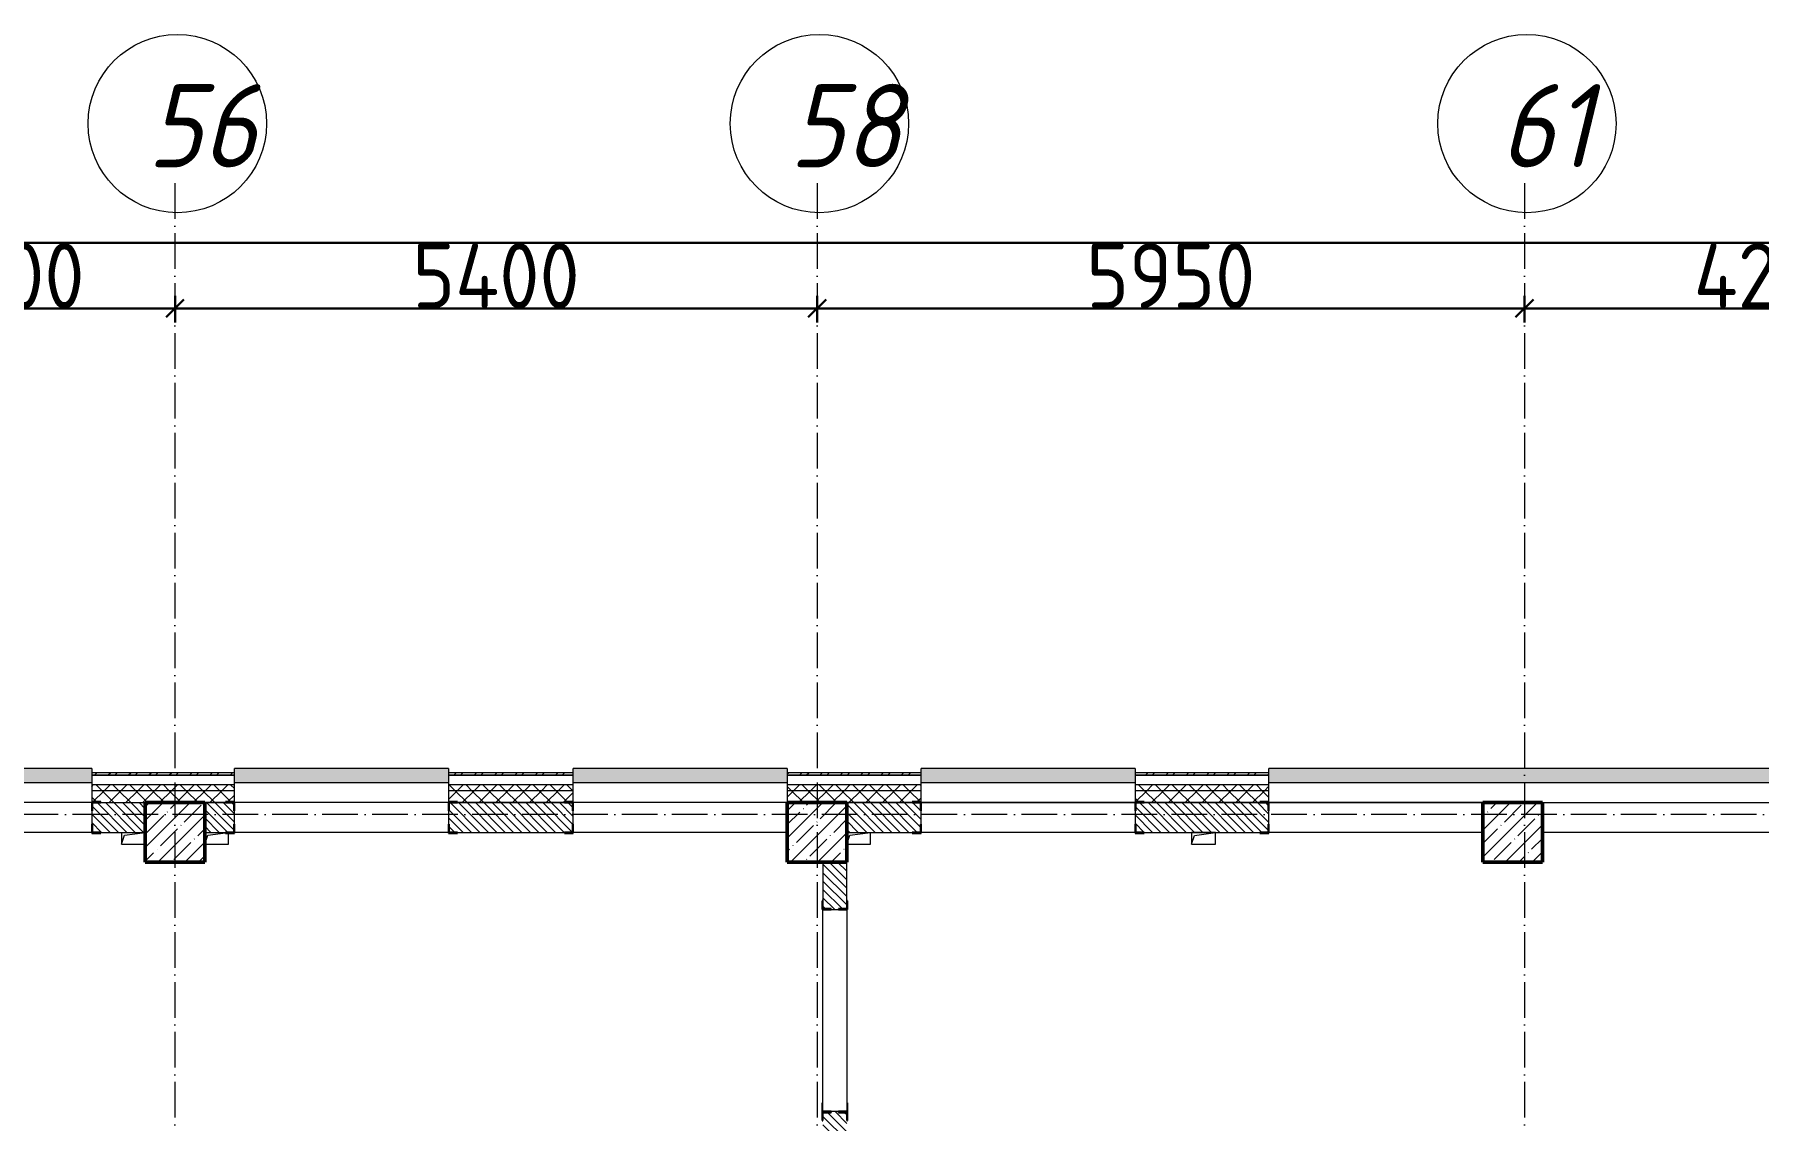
# Model space of a CAD drawing. Header units: millimetres. Extents: x -12989 to 629078, y -109036 to 555275.
# Drawn here: x 360339 to 374839, y -3857 to 5282 of the extents above; entities that cross this region are included whole.
import ezdxf

# ---------------------------------------------------------------- set-up
doc = ezdxf.new("R2010")
doc.units = ezdxf.units.MM
doc.linetypes.add('50_200_ШТРИХ_1Т_ш5_п1_п1_', pattern=[700, 500, -100, 0, -100])
for name, color, linetype, lineweight in [('4 -стяжа', 7, 'Continuous', 30), ('A-____-____-DIMS', 7, 'Continuous', 9), ('A-GENM-____-MCUT', 7, 'Continuous', 25), ('A-GENM-____-OTLN', 7, 'Continuous', 9), ('A-GENM-____-OTLN-1', 7, 'Continuous', 25), ('A-GLAZ-____-OTLN', 7, 'Continuous', 9), ('A-WALL-____-MCUT', 7, 'Continuous', 13), ('A-WALL-____-MCUT-1', 7, 'Continuous', 9), ('A-WALL-____-OTLN', 7, 'Continuous', 9), ('A-WALL-____-PATT-1', 7, 'Continuous', 9), ('A-WALL-FNSH-MCUT-1', 7, 'Continuous', 9), ('I-WALL-____-OTLN', 7, 'Continuous', 9), ('S-COLS-____-MCUT', 7, 'Continuous', 50), ('S-COLS-____-OTLN', 7, 'Continuous', 9), ('S-GRID-____-IDEN', 7, 'Continuous', 9), ('S-GRID-____-OTLN-1', 7, '50_200_ШТРИХ_1Т_ш5_п1_п1_', 9)]:
    doc.layers.add(name, color=color, linetype=linetype, lineweight=lineweight)
doc.layers.add('A-GLAZ-____-OTLN-1', color=7, linetype='Continuous', lineweight=9, true_color=0xc0c0c0)
doc.layers.get('4 -стяжа').off()
doc.styles.add('ISOCPEUR_I_9', font='isocpeui.ttf', dxfattribs={"width": 0.9, "height": 250})
doc.styles.add('СПДС', font='isocpeur.ttf', dxfattribs={"width": 0.9})
doc.dimstyles.new('ISO-2_5_0_9К_БОЛЬШОЙ_ОСИ', dxfattribs={"dimscale": 304.8, "dimtxt": 248.995294, "dimasz": 0.492126, "dimexe": 0.393701, "dimexo": 0, "dimgap": 0, "dimtad": 1, "dimdec": 0, "dimzin": 0, "dimdsep": 46, "dimtxsty": 'ISOCPEUR_I_9', "dimblk1": 'OBLIQUE', "dimblk2": 'OBLIQUE', "dimsah": 1, "dimcen": 0.09, "dimdle": 0.393701, "dimazin": 0, "dimtfac": 1, "dimtdec": 4, "dimtix": 1, "dimtmove": 0, "dimatfit": 3, "dimfxl": 1, "dimtvp": 1, "dimtolj": 1, "dimtzin": 0, "dimarcsym": 2})
doc.dimstyles.new('ISO-2_5_0_9К_БОЛЬШОЙ_ОСИ_2', dxfattribs={"dimscale": 304.8, "dimtxt": 248.995294, "dimasz": 0.492126, "dimexe": 0.393701, "dimexo": 0, "dimgap": 0, "dimtad": 1, "dimdec": 0, "dimzin": 0, "dimdsep": 46, "dimtxsty": 'ISOCPEUR_I_9', "dimblk1": 'OBLIQUE', "dimblk2": 'OBLIQUE', "dimsah": 1, "dimcen": 0.09, "dimdle": 0.393701, "dimazin": 0, "dimtfac": 1, "dimtdec": 4, "dimtix": 1, "dimtmove": 2, "dimatfit": 3, "dimfxl": 1, "dimtvp": 1, "dimtolj": 1, "dimtzin": 0, "dimarcsym": 2})
pattern_1 = [(45, (283770.71, -86863.46), (-70.71068, 70.71068), []), (135, (283770.71, -86863.46), (-70.71068, -70.71068), [])]
pattern_2 = [(135, (283770.707, -86863.456), (-35.35534, -35.35534), [])]

# ---------------------------------------------------------------- blocks, each defined once
blk = doc.blocks.new('BSC_Колонна _Прямоугольная - 500х500-V40-АР1_План отверстий 3 этажа в осях 1-64_Ю-ЯЯ')
at = {"layer": 'S-COLS-____-OTLN'}
h = blk.add_hatch(dxfattribs=at)
h.set_pattern_fill('FP_48', color=256, style=0, pattern_type=2)
h.set_pattern_definition([(45, (-89000, -85431.04), (-114.04925, 114.04925), []), (45, (-88885.95, -85431.04), (-114.04925, 114.04925), [201.613, -40.323, 3.353, -36.97])])
h.paths.add_polyline_path([(-250, -250), (250, -250), (250, 250), (-250, 250)], flags=0)
at = {"layer": 'S-COLS-____-MCUT'}
for p, q in [((250, 250), (-250, 250)), ((-250, 250), (-250, -250)), ((250, -250), (250, 250)), ((-250, -250), (250, -250))]:
    blk.add_line(p, q, dxfattribs=at)
blk = doc.blocks.new('BSC_Колонна _Прямоугольная - 500х500-V41-АР1_План отверстий 3 этажа в осях 1-64_Ю-ЯЯ')
at = {"layer": 'S-COLS-____-OTLN'}
h = blk.add_hatch(dxfattribs=at)
h.set_pattern_fill('FP_49', color=256, style=0, pattern_type=2)
h.set_pattern_definition([(45, (-83150, -85431.04), (-114.04925, 114.04925), []), (45, (-83035.95, -85431.04), (-114.04925, 114.04925), [201.613, -40.323, 3.353, -36.97])])
h.paths.add_polyline_path([(-250, -250), (250, -250), (250, 250), (-250, 250)], flags=0)
at = {"layer": 'S-COLS-____-MCUT'}
for p, q in [((250, 250), (-250, 250)), ((-250, 250), (-250, -250)), ((250, -250), (250, 250)), ((-250, -250), (250, -250))]:
    blk.add_line(p, q, dxfattribs=at)
blk = doc.blocks.new('BSC_Колонна _Прямоугольная - 500х500-V43-АР1_План отверстий 3 этажа в осях 1-64_Ю-ЯЯ')
at = {"layer": 'S-COLS-____-OTLN'}
h = blk.add_hatch(dxfattribs=at)
h.set_pattern_fill('FP_51', color=256, style=0, pattern_type=2)
h.set_pattern_definition([(45, (-77750, -85431.04), (-114.04925, 114.04925), []), (45, (-77635.95, -85431.04), (-114.04925, 114.04925), [201.613, -40.323, 3.353, -36.97])])
h.paths.add_polyline_path([(-250, -250), (250, -250), (250, 250), (-250, 250)], flags=0)
at = {"layer": 'S-COLS-____-MCUT'}
for p, q in [((250, 250), (-250, 250)), ((-250, 250), (-250, -250)), ((250, -250), (250, 250)), ((-250, -250), (250, -250))]:
    blk.add_line(p, q, dxfattribs=at)
blk = doc.blocks.new('Фахверк_СКБ_Уголок - 250_2700-27497298-АР1_План отверстий 3 этажа в осях 1-64_Ю-ЯЯ')
at = {"layer": 'A-GENM-____-MCUT'}
for p, q in [((200, 181), (125, 181)), ((125, 181), (125, 106)), ((131, 106), (131, 175)), ((131, 175), (200, 175)), ((200, 175), (200, 181)), ((125, 106), (131, 106)), ((131, -6), (125, -6)), ((125, -6), (125, -81)), ((125, -81), (200, -81)), ((131, -75), (131, -6)), ((200, -75), (131, -75)), ((200, -81), (200, -75))]:
    blk.add_line(p, q, dxfattribs=at)
blk = doc.blocks.new('154_Стойка_СКБ_Уголок - СМ-2480_200-28346303-АР1_План отверстий 3 этажа в осях 1-64_Ю-ЯЯ')
at = {"layer": 'A-GENM-____-MCUT'}
for p, q in [((125, 156), (125, 81)), ((200, 156), (125, 156)), ((131, 81), (131, 150)), ((131, 150), (200, 150)), ((200, 150), (200, 156)), ((125, 81), (131, 81)), ((131, 19), (125, 19)), ((125, 19), (125, -56)), ((131, -50), (131, 19)), ((125, -56), (200, -56)), ((200, -50), (131, -50)), ((200, -56), (200, -50))]:
    blk.add_line(p, q, dxfattribs=at)
blk = doc.blocks.new('Стойка_Влож_Полоса боковая - Полоса-V164-АР1_План отверстий 3 этажа в осях 1-64_Ю-ЯЯ')
at = {"layer": 'A-GENM-____-OTLN'}
for p, q in [((-5, 60), (0, 60)), ((-5, -60), (-5, 60)), ((0, 31), (0, -31)), ((0, -60), (-5, -60))]:
    blk.add_line(p, q, dxfattribs=at)
blk = doc.blocks.new('Стойка_Влож_Уголок_Опорный - Уголок-28213941-АР1_План отверстий 3 этажа в осях 1-64_Ю-ЯЯ')
at = {"layer": 'A-GENM-____-OTLN'}
for p, q in [((-212, -6), (-212, 0)), ((0, 0), (0, -6)), ((-212, -75), (-212, -6)), ((-212, -6), (-206, -6)), ((-212, -75), (-206, -75)), ((-6, -6), (0, -6)), ((-6, -75), (0, -75)), ((0, -6), (0, -75))]:
    blk.add_line(p, q, dxfattribs=at)
blk = doc.blocks.new('Фахверк_СКБ_Уголок - 200_3960-28268576-АР1_План отверстий 3 этажа в осях 1-64_Ю-ЯЯ')
at = {"layer": 'A-GENM-____-MCUT'}
for p, q in [((200, 156), (125, 156)), ((125, 156), (125, 81)), ((131, 81), (131, 150)), ((131, 150), (200, 150)), ((200, 150), (200, 156)), ((125, 81), (131, 81)), ((131, 19), (125, 19)), ((125, 19), (125, -56)), ((131, -50), (131, 19)), ((125, -56), (200, -56)), ((200, -50), (131, -50)), ((200, -56), (200, -50))]:
    blk.add_line(p, q, dxfattribs=at)
blk = doc.blocks.new('AR_Отверстие прямоугольное _в плите_ - AR_Отверстие прямоугольное _в плите_-30510712-АР1_План отверстий 3 этажа в осях 1-64_Ю-ЯЯ')
at = {"layer": 'A-GENM-____-OTLN'}
for p, q in [((-100, 50), (-100, -50)), ((-100, -50), (-75, 25)), ((-75, 25), (100, 50)), ((-100, -50), (100, -50))]:
    blk.add_line(p, q, dxfattribs=at)
blk = doc.blocks.new('AR_Отверстие прямоугольное _в плите_ - AR_Отверстие прямоугольное _в плите_-V175-АР1_План отверстий 3 этажа в осях 1-64_Ю-ЯЯ')
at = {"layer": 'A-GENM-____-OTLN'}
for p, q in [((-100, -50), (-75, 25)), ((-75, 25), (100, 50)), ((100, -50), (100, 50)), ((-100, -50), (100, -50))]:
    blk.add_line(p, q, dxfattribs=at)
blk = doc.blocks.new('AR_Отверстие прямоугольное _в плите_ - AR_Отверстие прямоугольное _в плите_-V181-АР1_План отверстий 3 этажа в осях 1-64_Ю-ЯЯ')
at = {"layer": 'A-GENM-____-OTLN'}
for p, q in [((-100, -50), (-75, 25)), ((-75, 25), (75, 46)), ((100, -50), (100, 44)), ((-100, -50), (100, -50))]:
    blk.add_line(p, q, dxfattribs=at)
blk = doc.blocks.new('AR_Отверстие прямоугольное _в плите_ - AR_Отверстие прямоугольное _в плите_-V182-АР1_План отверстий 3 этажа в осях 1-64_Ю-ЯЯ')
at = {"layer": 'A-GENM-____-OTLN'}
for p, q in [((100, 50), (-100, 50)), ((-100, 50), (-100, -50)), ((-100, -50), (-75, 25)), ((-75, 25), (100, 50)), ((100, -50), (100, 50)), ((-100, -50), (100, -50))]:
    blk.add_line(p, q, dxfattribs=at)
blk = doc.blocks.new('Отлив_СКБ - Отлив витража_120_НВФ-31885689-АР1_План отверстий 3 этажа в осях 1-64_Ю-ЯЯ')
at = {"layer": 'A-GLAZ-____-OTLN-1'}
for points in [[(1800, 2), (1800, 120), (0, 120), (0, 2), (737, 2)], [(1800, 0), (1800, 2), (0, 2), (0, 0), (737, 0)]]:
    blk.add_hatch(color=256, dxfattribs=at).paths.add_polyline_path(points, flags=0)
at = {"layer": 'A-GLAZ-____-OTLN'}
for p, q in [((0, 83), (0, 120)), ((1800, 120), (0, 120)), ((0, 2), (1800, 2)), ((1800, 120), (1800, 83)), ((1800, 0), (0, 0))]:
    blk.add_line(p, q, dxfattribs=at)
blk = doc.blocks.new('Отлив_СКБ - Отлив витража_120_НВФ-31886035-АР1_План отверстий 3 этажа в осях 1-64_Ю-ЯЯ')
at = {"layer": 'A-GLAZ-____-OTLN-1'}
for points in [[(4800, 2), (4800, 120), (0, 120), (0, 2), (1409, 2)], [(4800, 0), (4800, 2), (0, 2), (0, 0), (1409, 0)]]:
    blk.add_hatch(color=256, dxfattribs=at).paths.add_polyline_path(points, flags=0)
at = {"layer": 'A-GLAZ-____-OTLN'}
for p, q in [((0, 83), (0, 120)), ((4800, 120), (0, 120)), ((0, 2), (4800, 2)), ((4800, 120), (4800, 83)), ((4800, 0), (0, 0))]:
    blk.add_line(p, q, dxfattribs=at)
blk = doc.blocks.new('Ось сетки - Круг_Ø6_00__ISO-2_5_0_9K_-25732049-АР1_План отверстий 3 этажа в осях 1-64_Ю-ЯЯ')
at = {"layer": 'S-GRID-____-IDEN'}
blk.add_circle((0, 0), 3, dxfattribs=at)
blk = doc.blocks.new('_Oblique')
at = {"color": 0, "linetype": 'ByBlock', "lineweight": -2}
blk.add_line((-0.5, -0.5), (0.5, 0.5), dxfattribs=at)
blk = doc.blocks.new('*D2867')
at = {"layer": 'A-____-____-DIMS', "color": 0, "lineweight": -2, "transparency": 16777216}
for p, q in [((358621, 3083), (358621, 2857)), ((361521, 3083), (361521, 2857)), ((358501, 2977), (361641, 2977))]:
    blk.add_line(p, q, dxfattribs=at)
at = {"layer": 'Defpoints', "color": 0, "transparency": 16777216}
for p in [(358621, 3083), (361521, 3083), (361521, 2977)]:
    blk.add_point(p, dxfattribs=at)
at = {"layer": 'A-____-____-DIMS', "color": 0, "lineweight": -2, "transparency": 16777216, "xscale": 150, "yscale": 150, "zscale": 150, "rotation": 180}
blk.add_blockref('_Oblique', (358621, 2977), dxfattribs=at)
at = {"layer": 'A-____-____-DIMS', "color": 0, "lineweight": -2, "transparency": 16777216, "xscale": 150, "yscale": 150, "zscale": 150}
blk.add_blockref('_Oblique', (361521, 2977), dxfattribs=at)
at = {"layer": 'A-____-____-DIMS', "color": 0, "transparency": 16777216, "insert": (360071, 3251), "char_height": 548.6, "attachment_point": 5, "style": 'СПДС'}
blk.add_mtext('\\A1;2900', dxfattribs=at)
blk = doc.blocks.new('*D2868')
at = {"layer": 'A-____-____-DIMS', "color": 0, "lineweight": -2, "transparency": 16777216}
for p, q in [((361521, 3083), (361521, 2857)), ((366921, 3083), (366921, 2857)), ((361401, 2977), (367041, 2977))]:
    blk.add_line(p, q, dxfattribs=at)
at = {"layer": 'Defpoints', "color": 0, "transparency": 16777216}
for p in [(361521, 3083), (366921, 3083), (366921, 2977)]:
    blk.add_point(p, dxfattribs=at)
at = {"layer": 'A-____-____-DIMS', "color": 0, "lineweight": -2, "transparency": 16777216, "xscale": 150, "yscale": 150, "zscale": 150, "rotation": 180}
blk.add_blockref('_Oblique', (361521, 2977), dxfattribs=at)
at = {"layer": 'A-____-____-DIMS', "color": 0, "lineweight": -2, "transparency": 16777216, "xscale": 150, "yscale": 150, "zscale": 150}
blk.add_blockref('_Oblique', (366921, 2977), dxfattribs=at)
at = {"layer": 'A-____-____-DIMS', "color": 0, "transparency": 16777216, "insert": (364221, 3251), "char_height": 548.6, "attachment_point": 5, "style": 'СПДС'}
blk.add_mtext('\\A1;5400', dxfattribs=at)
blk = doc.blocks.new('*D2869')
at = {"layer": 'A-____-____-DIMS', "color": 0, "lineweight": -2, "transparency": 16777216}
for p, q in [((366921, 3083), (366921, 2857)), ((372871, 3083), (372871, 2857)), ((366801, 2977), (372991, 2977))]:
    blk.add_line(p, q, dxfattribs=at)
at = {"layer": 'Defpoints', "color": 0, "transparency": 16777216}
for p in [(366921, 3083), (372871, 3083), (372871, 2977)]:
    blk.add_point(p, dxfattribs=at)
at = {"layer": 'A-____-____-DIMS', "color": 0, "lineweight": -2, "transparency": 16777216, "xscale": 150, "yscale": 150, "zscale": 150, "rotation": 180}
blk.add_blockref('_Oblique', (366921, 2977), dxfattribs=at)
at = {"layer": 'A-____-____-DIMS', "color": 0, "lineweight": -2, "transparency": 16777216, "xscale": 150, "yscale": 150, "zscale": 150}
blk.add_blockref('_Oblique', (372871, 2977), dxfattribs=at)
at = {"layer": 'A-____-____-DIMS', "color": 0, "transparency": 16777216, "insert": (369896, 3251), "char_height": 548.6, "attachment_point": 5, "style": 'СПДС'}
blk.add_mtext('\\A1;5950', dxfattribs=at)
blk = doc.blocks.new('*D2870')
at = {"layer": 'A-____-____-DIMS', "color": 0, "lineweight": -2, "transparency": 16777216}
for p, q in [((372871, 3083), (372871, 2857)), ((377121, 3083), (377121, 2857)), ((372751, 2977), (377241, 2977))]:
    blk.add_line(p, q, dxfattribs=at)
at = {"layer": 'Defpoints', "color": 0, "transparency": 16777216}
for p in [(372871, 3083), (377121, 3083), (377121, 2977)]:
    blk.add_point(p, dxfattribs=at)
at = {"layer": 'A-____-____-DIMS', "color": 0, "lineweight": -2, "transparency": 16777216, "xscale": 150, "yscale": 150, "zscale": 150, "rotation": 180}
blk.add_blockref('_Oblique', (372871, 2977), dxfattribs=at)
at = {"layer": 'A-____-____-DIMS', "color": 0, "lineweight": -2, "transparency": 16777216, "xscale": 150, "yscale": 150, "zscale": 150}
blk.add_blockref('_Oblique', (377121, 2977), dxfattribs=at)
at = {"layer": 'A-____-____-DIMS', "color": 0, "transparency": 16777216, "insert": (374996, 3251), "char_height": 548.6, "attachment_point": 5, "style": 'СПДС'}
blk.add_mtext('\\A1;4250', dxfattribs=at)
blk = doc.blocks.new('*D2873')
at = {"layer": 'A-____-____-DIMS', "color": 0, "lineweight": -2, "transparency": 16777216}
for p, q in [((281421, 3635), (281421, 3409)), ((384921, 3635), (384921, 3409)), ((281301, 3529), (332155, 3529)), ((385041, 3529), (334032, 3529))]:
    blk.add_line(p, q, dxfattribs=at)
at = {"layer": 'Defpoints', "color": 0, "transparency": 16777216}
for p in [(281421, 3635), (384921, 3635), (384921, 3529)]:
    blk.add_point(p, dxfattribs=at)
at = {"layer": 'A-____-____-DIMS', "color": 0, "lineweight": -2, "transparency": 16777216, "xscale": 150, "yscale": 150, "zscale": 150, "rotation": 180}
blk.add_blockref('_Oblique', (281421, 3529), dxfattribs=at)
at = {"layer": 'A-____-____-DIMS', "color": 0, "lineweight": -2, "transparency": 16777216, "xscale": 150, "yscale": 150, "zscale": 150}
blk.add_blockref('_Oblique', (384921, 3529), dxfattribs=at)
at = {"layer": 'A-____-____-DIMS', "color": 0, "transparency": 16777216, "insert": (332155, 4055), "char_height": 548.6, "attachment_point": 1, "line_spacing_factor": 1.149209, "style": 'СПДС'}
blk.add_mtext('\\A1;103500', dxfattribs=at)
blk = doc.blocks.new('3эт')
at = {"layer": 'S-GRID-____-OTLN-1', "color": 251, "ltscale": 0.6, "true_color": 0x636466}
for p, q in [((361520.7, 4029.4), (361520.7, -46882.4)), ((366920.7, 4029.4), (366920.7, -46882.4)), ((372870.7, 4029.4), (372870.7, -46882.4)), ((387845.1, -1282.4), (279101.9, -1282.4))]:
    blk.add_line(p, q, dxfattribs=at)
at = {"layer": 'S-GRID-____-IDEN', "xscale": 250, "yscale": 250, "zscale": 99.99999999999993, "rotation": 180}
for p in [(361540.6, 4531.9), (366940.6, 4531.9), (372890.6, 4531.9)]:
    blk.add_blockref('Ось сетки - Круг_Ø6_00__ISO-2_5_0_9K_-25732049-АР1_План отверстий 3 этажа в осях 1-64_Ю-ЯЯ', p, dxfattribs=at)
at = {"layer": 'S-GRID-____-IDEN', "char_height": 700, "attachment_point": 1, "style": 'ISOCPEUR_I_9'}
for s, insert, width in [('56', (361289.1, 4864.3), 404.05), ('58', (366689.1, 4864.3), 404.05), ('61', (372663, 4864.3), 346.329)]:
    blk.add_mtext(s, dxfattribs=dict(at, insert=insert, width=width))
at = {"layer": 'A-____-____-DIMS'}
dim = blk.add_linear_dim(base=(384920.7, 3529.2), p1=(281420.7, 3635.3), p2=(384920.7, 3635.3), dimstyle='ISO-2_5_0_9К_БОЛЬШОЙ_ОСИ_2', override={"dimtxt": 1.8, "dimpost": '<>', "dimtxsty": 'СПДС', "dimfxl": 103500}, dxfattribs=at)
dim.commit()
dim.dimension.update_dxf_attribs({"geometry": '*D2873', "text_midpoint": (333093.6, 3689.2), "dimtype": 160})
for base, p1, p2, override, picture, middle in [((361520.7, 2977), (358620.7, 3083.1), (361520.7, 3083.1), {"dimtxt": 1.8, "dimpost": '<>', "dimtxsty": 'СПДС', "dimfxl": 2900}, '*D2867', (360070.7, 3251.3)), ((366920.7, 2977), (361520.7, 3083.1), (366920.7, 3083.1), {"dimtxt": 1.8, "dimpost": '<>', "dimtxsty": 'СПДС', "dimfxl": 5400}, '*D2868', (364220.7, 3251.3)), ((372870.7, 2977), (366920.7, 3083.1), (372870.7, 3083.1), {"dimtxt": 1.8, "dimpost": '<>', "dimtxsty": 'СПДС', "dimfxl": 5950}, '*D2869', (369895.7, 3251.3)), ((377120.7, 2977), (372870.7, 3083.1), (377120.7, 3083.1), {"dimtxt": 1.8, "dimpost": '<>', "dimtxsty": 'СПДС', "dimfxl": 4250}, '*D2870', (374995.7, 3251.3))]:
    dim = blk.add_linear_dim(base=base, p1=p1, p2=p2, dimstyle='ISO-2_5_0_9К_БОЛЬШОЙ_ОСИ', override=override, dxfattribs=at)
    dim.commit()
    dim.dimension.update_dxf_attribs({"geometry": picture, "text_midpoint": middle})

msp = doc.modelspace()

# ---------------------------------------------------------------- hatches: boundary and pattern name
at = {"layer": 'A-WALL-____-PATT-1'}
h = msp.add_hatch(dxfattribs=at)
h.set_pattern_fill('FP_6', color=256, style=0, pattern_type=2)
h.set_pattern_definition([(45, (283770.71, -86863.46), (-85.53659, 85.53659), []), (45, (283827.73, -86863.46), (-85.53659, 85.53659), [])])
h.paths.add_polyline_path([(369595.7074, -952.4142), (370720.7074, -952.4142), (370720.7074, -932.4142), (369595.7074, -932.4142)], flags=0)
h.paths.add_polyline_path([(364176.3066, -952.4142), (364870.7074, -952.4142), (364870.7074, -932.4142), (363820.7074, -932.4142), (363820.7074, -952.4142)], flags=0)
h.paths.add_polyline_path([(366827.503, -952.4142), (367795.7074, -952.4142), (367795.7074, -932.4142), (366670.7074, -932.4142), (366670.7074, -952.4142)], flags=0)
h.paths.add_polyline_path([(360820.7074, -952.4142), (362020.7074, -952.4142), (362020.7074, -932.4142), (360820.7074, -932.4142)], flags=0)
h.paths.add_polyline_path([(358505.7074, -952.4142), (359020.7074, -952.4142), (359020.7074, -932.4142), (358505.7074, -932.4142)], flags=0)
h = msp.add_hatch(dxfattribs=at)
h.set_pattern_fill('FP_4', color=256, style=0, pattern_type=2)
h.set_pattern_definition(pattern_1)
h.paths.add_polyline_path([(385250.7074, -1082.4142), (385250.7074, -1032.4142), (378270.7074, -1032.4142), (378270.7074, -1082.4142), (382734.6816, -1082.4142)], flags=0)
h.paths.add_polyline_path([(377270.7074, -1082.4142), (377270.7074, -1032.4142), (375520.7074, -1032.4142), (375520.7074, -1082.4142), (375664.8244, -1082.4142)], flags=0)
h.paths.add_polyline_path([(369595.7074, -1082.4142), (370720.7074, -1082.4142), (370720.7074, -1032.4142), (369595.7074, -1032.4142)], flags=0)
h.paths.add_polyline_path([(367795.7074, -1082.4142), (367795.7074, -1032.4142), (366670.7074, -1032.4142), (366670.7074, -1082.4142), (367711.2352, -1082.4142)], flags=0)
h.paths.add_polyline_path([(364176.3066, -1082.4142), (364870.7074, -1082.4142), (364870.7074, -1032.4142), (363820.7074, -1032.4142), (363820.7074, -1082.4142)], flags=0)
h.paths.add_polyline_path([(360820.7074, -1082.4142), (362020.7074, -1082.4142), (362020.7074, -1032.4142), (360820.7074, -1032.4142)], flags=0)
h.paths.add_polyline_path([(359020.7074, -1082.4142), (359020.7074, -1032.4142), (355470.7074, -1032.4142), (355470.7074, -1082.4142), (357990.1816, -1082.4142)], flags=0)
h.paths.add_polyline_path([(353670.7074, -1082.4142), (353670.7074, -1032.4142), (352470.7074, -1032.4142), (352470.7074, -1082.4142)], flags=0)
h.paths.add_polyline_path([(347670.7074, -1082.4142), (347670.7074, -1032.4142), (346420.7074, -1032.4142), (346420.7074, -1082.4142), (347385.3958, -1082.4142)], flags=0)
h.paths.add_polyline_path([(349470.7074, -1082.4142), (350670.7074, -1082.4142), (350670.7074, -1032.4142), (349470.7074, -1032.4142)], flags=0)
h.paths.add_polyline_path([(341620.7074, -1082.4142), (341620.7074, -1032.4142), (340420.7074, -1032.4142), (340420.7074, -1082.4142)], flags=0)
h.paths.add_polyline_path([(344620.7074, -1082.4142), (344620.7074, -1032.4142), (343420.7074, -1032.4142), (343420.7074, -1082.4142), (343850.4673, -1082.4142)], flags=0)
h.paths.add_polyline_path([(338620.7074, -1082.4142), (338620.7074, -1032.4142), (337420.7074, -1032.4142), (337420.7074, -1082.4142)], flags=0)
h.paths.add_polyline_path([(335620.7074, -1082.4142), (335620.7074, -1032.4142), (333820.7074, -1032.4142), (333820.7074, -1082.4142)], flags=0)
h = msp.add_hatch(dxfattribs=at)
h.set_pattern_fill('FP_4', color=256, style=0, pattern_type=2)
h.set_pattern_definition(pattern_1)
h.paths.add_polyline_path([(385170.7074, -1182.4142), (385250.7074, -1182.4142), (385250.7074, -1082.4142), (378270.7074, -1082.4142), (378270.7074, -1182.4142), (385120.7074, -1182.4142)], flags=0)
h.paths.add_polyline_path([(377270.7074, -1182.4142), (377270.7074, -1082.4142), (375520.7074, -1082.4142), (375520.7074, -1176.4142), (375595.7074, -1176.4142), (375595.7074, -1182.4142), (376770.7074, -1182.4142)], flags=0)
h.paths.add_polyline_path([(367720.7074, -1182.4142), (367720.7074, -1176.4142), (367795.7074, -1176.4142), (367795.7074, -1082.4142), (366670.7074, -1082.4142), (366670.7074, -1182.4142), (367711.2352, -1182.4142)], flags=0)
h.paths.add_polyline_path([(370362.4316, -1182.4142), (370645.7074, -1182.4142), (370645.7074, -1176.4142), (370720.7074, -1176.4142), (370720.7074, -1082.4142), (369595.7074, -1082.4142), (369595.7074, -1176.4142), (369670.7074, -1176.4142), (369670.7074, -1182.4142)], flags=0)
h.paths.add_polyline_path([(364795.7074, -1182.4142), (364795.7074, -1176.4142), (364870.7074, -1176.4142), (364870.7074, -1082.4142), (363820.7074, -1082.4142), (363820.7074, -1176.4142), (363895.7074, -1176.4142), (363895.7074, -1182.4142), (364176.3066, -1182.4142)], flags=0)
h.paths.add_polyline_path([(361945.7074, -1182.4142), (361945.7074, -1176.4142), (362020.7074, -1176.4142), (362020.7074, -1082.4142), (360820.7074, -1082.4142), (360820.7074, -1176.4142), (360895.7074, -1176.4142), (360895.7074, -1182.4142), (361770.7074, -1182.4142)], flags=0)
h.paths.add_polyline_path([(359020.7074, -1182.4142), (359020.7074, -1082.4142), (355470.7074, -1082.4142), (355470.7074, -1176.4142), (355545.7074, -1176.4142), (355545.7074, -1182.4142), (358520.7074, -1182.4142)], flags=0)
h.paths.add_polyline_path([(352970.7074, -1182.4142), (353595.7074, -1182.4142), (353595.7074, -1176.4142), (353670.7074, -1176.4142), (353670.7074, -1082.4142), (352470.7074, -1082.4142), (352470.7074, -1182.4142)], flags=0)
h.paths.add_polyline_path([(347020.7074, -1182.4142), (347595.7074, -1182.4142), (347595.7074, -1176.4142), (347670.7074, -1176.4142), (347670.7074, -1082.4142), (346420.7074, -1082.4142), (346420.7074, -1176.4142), (346495.7074, -1176.4142), (346495.7074, -1182.4142), (346520.7074, -1182.4142)], flags=0)
h.paths.add_polyline_path([(349545.7074, -1182.4142), (350595.7074, -1182.4142), (350595.7074, -1176.4142), (350670.7074, -1176.4142), (350670.7074, -1082.4142), (349470.7074, -1082.4142), (349470.7074, -1176.4142), (349545.7074, -1176.4142)], flags=0)
h.paths.add_polyline_path([(343850.4673, -1182.4142), (344545.7074, -1182.4142), (344545.7074, -1176.4142), (344620.7074, -1176.4142), (344620.7074, -1082.4142), (343420.7074, -1082.4142), (343420.7074, -1176.4142), (343495.7074, -1176.4142), (343495.7074, -1182.4142)], flags=0)
h.paths.add_polyline_path([(341545.7074, -1182.4142), (341545.7074, -1176.4142), (341620.7074, -1176.4142), (341620.7074, -1082.4142), (340420.7074, -1082.4142), (340420.7074, -1176.4142), (340495.7074, -1176.4142), (340495.7074, -1182.4142), (341020.7074, -1182.4142)], flags=0)
h.paths.add_polyline_path([(337495.7074, -1182.4142), (338545.7074, -1182.4142), (338545.7074, -1176.4142), (338620.7074, -1176.4142), (338620.7074, -1082.4142), (337420.7074, -1082.4142), (337420.7074, -1176.4142), (337495.7074, -1176.4142)], flags=0)
h.paths.add_polyline_path([(335545.7074, -1182.4142), (335545.7074, -1176.4142), (335620.7074, -1176.4142), (335620.7074, -1082.4142), (333820.7074, -1082.4142), (333820.7074, -1182.4142), (334770.7074, -1182.4142)], flags=0)
h = msp.add_hatch(dxfattribs=at)
h.set_pattern_fill('FP_9', color=256, style=0, pattern_type=2)
h.set_pattern_definition(pattern_2)
h.paths.add_polyline_path([(360826.7074, -1432.4142), (361270.7074, -1432.4142), (361270.7074, -1182.4142), (360826.7074, -1182.4142), (360826.7074, -1251.4142), (360820.7074, -1251.4142), (360820.7074, -1363.4142), (360826.7074, -1363.4142)], flags=0)
h = msp.add_hatch(dxfattribs=at)
h.set_pattern_fill('FP_9', color=256, style=0, pattern_type=2)
h.set_pattern_definition(pattern_2)
h.paths.add_polyline_path([(364864.7074, -1432.4142), (364864.7074, -1363.4142), (364870.7074, -1363.4142), (364870.7074, -1251.4142), (364864.7074, -1251.4142), (364864.7074, -1182.4142), (363826.7074, -1182.4142), (363826.7074, -1251.4142), (363820.7074, -1251.4142), (363820.7074, -1363.4142), (363826.7074, -1363.4142), (363826.7074, -1432.4142), (364795.7074, -1432.4142)], flags=0)
h.paths.add_polyline_path([(361770.7074, -1432.4142), (362014.7074, -1432.4142), (362014.7074, -1363.4142), (362020.7074, -1363.4142), (362020.7074, -1251.4142), (362014.7074, -1251.4142), (362014.7074, -1182.4142), (361770.7074, -1182.4142), (361770.7074, -1251.4142)], flags=0)
h = msp.add_hatch(dxfattribs=at)
h.set_pattern_fill('FP_9', color=256, style=0, pattern_type=2)
h.set_pattern_definition(pattern_2)
h.paths.add_polyline_path([(370714.7074, -1432.4142), (370714.7074, -1363.4142), (370720.7074, -1363.4142), (370720.7074, -1251.4142), (370714.7074, -1251.4142), (370714.7074, -1182.4142), (369601.7074, -1182.4142), (369601.7074, -1251.4142), (369595.7074, -1251.4142), (369595.7074, -1363.4142), (369601.7074, -1363.4142), (369601.7074, -1432.4142), (370645.7074, -1432.4142)], flags=0)
h.paths.add_polyline_path([(367789.7074, -1432.4142), (367789.7074, -1363.4142), (367795.7074, -1363.4142), (367795.7074, -1251.4142), (367789.7074, -1251.4142), (367789.7074, -1182.4142), (367170.7074, -1182.4142), (367170.7074, -1432.4142), (367720.7074, -1432.4142)], flags=0)
h = msp.add_hatch(dxfattribs=at)
h.set_pattern_fill('FP_9', color=256, style=0, pattern_type=2)
h.set_pattern_definition(pattern_2)
h.paths.add_polyline_path([(367170.7074, -4682.4142), (367170.7074, -3788.4142), (367101.7074, -3788.4142), (367101.7074, -3782.4142), (367039.7074, -3782.4142), (367039.7074, -3788.4142), (366970.7074, -3788.4142), (366970.7074, -4682.4142)], flags=0)
h.paths.add_polyline_path([(367101.7074, -2082.4142), (367101.7074, -2076.4142), (367170.7074, -2076.4142), (367170.7074, -1682.4142), (366970.7074, -1682.4142), (366970.7074, -2076.4142), (367039.7074, -2076.4142), (367039.7074, -2082.4142)], flags=0)

# ---------------------------------------------------------------- linework, layer by layer
at = {"layer": 'A-WALL-____-MCUT'}
for p, q in [((362020.7074, -952.4142), (360820.7074, -952.4142)), ((360820.7074, -952.4142), (360820.7074, -1176.4142)), ((362020.7074, -1176.4142), (362020.7074, -952.4142)), ((364870.7074, -952.4142), (363820.7074, -952.4142)), ((363820.7074, -952.4142), (363820.7074, -1176.4142)), ((364870.7074, -1176.4142), (364870.7074, -952.4142)), ((367795.7074, -952.4142), (366670.7074, -952.4142)), ((366670.7074, -952.4142), (366670.7074, -1182.4142)), ((367795.7074, -1176.4142), (367795.7074, -952.4142)), ((370720.7074, -952.4142), (369595.7074, -952.4142)), ((369595.7074, -952.4142), (369595.7074, -1176.4142)), ((370720.7074, -1176.4142), (370720.7074, -952.4142)), ((360820.7074, -1251.4142), (360820.7074, -1363.4142)), ((362020.7074, -1363.4142), (362020.7074, -1251.4142)), ((363820.7074, -1251.4142), (363820.7074, -1363.4142)), ((364870.7074, -1363.4142), (364870.7074, -1251.4142)), ((367795.7074, -1363.4142), (367795.7074, -1251.4142)), ((369595.7074, -1251.4142), (369595.7074, -1363.4142)), ((370720.7074, -1363.4142), (370720.7074, -1251.4142)), ((360895.7074, -1432.4142), (361270.7074, -1432.4142)), ((361770.7074, -1432.4142), (361945.7074, -1432.4142)), ((363895.7074, -1432.4142), (364795.7074, -1432.4142)), ((367170.7074, -1432.4142), (367720.7074, -1432.4142)), ((369670.7074, -1432.4142), (370645.7074, -1432.4142)), ((366970.7074, -1682.4142), (366970.7074, -2007.4142)), ((367170.7074, -2007.4142), (367170.7074, -1682.4142)), ((367039.7074, -2082.4142), (367101.7074, -2082.4142))]:
    msp.add_line(p, q, dxfattribs=at)
at = {"layer": 'A-WALL-____-MCUT-1'}
for p, q in [((362020.7074, -1032.4142), (360820.7074, -1032.4142)), ((362020.7074, -1082.4142), (360820.7074, -1082.4142)), ((364870.7074, -1032.4142), (363820.7074, -1032.4142)), ((364870.7074, -1082.4142), (363820.7074, -1082.4142)), ((367795.7074, -1032.4142), (366670.7074, -1032.4142)), ((367795.7074, -1082.4142), (366670.7074, -1082.4142)), ((370720.7074, -1032.4142), (369595.7074, -1032.4142)), ((370720.7074, -1082.4142), (369595.7074, -1082.4142)), ((360895.7074, -1182.4142), (361270.7074, -1182.4142)), ((361770.7074, -1182.4142), (361945.7074, -1182.4142)), ((361945.7074, -1182.4142), (361770.7074, -1182.4142)), ((363895.7074, -1182.4142), (364795.7074, -1182.4142)), ((364795.7074, -1182.4142), (363895.7074, -1182.4142)), ((367170.7074, -1182.4142), (367720.7074, -1182.4142)), ((367720.7074, -1182.4142), (367170.7074, -1182.4142)), ((369670.7074, -1182.4142), (370645.7074, -1182.4142)), ((370645.7074, -1182.4142), (369670.7074, -1182.4142))]:
    msp.add_line(p, q, dxfattribs=at)
at = {"layer": 'A-WALL-____-OTLN'}
for p, q in [((360820.7074, -1182.4142), (359020.7074, -1182.4142)), ((363820.7074, -1182.4142), (362020.7074, -1182.4142)), ((366670.7074, -1182.4142), (364870.7074, -1182.4142)), ((369595.7074, -1182.4142), (367795.7074, -1182.4142)), ((367795.7074, -1182.4142), (369595.7074, -1182.4142)), ((372520.7074, -1182.4142), (370720.7074, -1182.4142)), ((370720.7074, -1182.4142), (372520.7074, -1182.4142)), ((373020.7074, -1182.4142), (375520.7074, -1182.4142)), ((360820.7074, -1432.4142), (359020.7074, -1432.4142)), ((363820.7074, -1432.4142), (362020.7074, -1432.4142)), ((366670.7074, -1432.4142), (364870.7074, -1432.4142)), ((369595.7074, -1432.4142), (367795.7074, -1432.4142)), ((372520.7074, -1432.4142), (370720.7074, -1432.4142)), ((375520.7074, -1432.4142), (373020.7074, -1432.4142))]:
    msp.add_line(p, q, dxfattribs=at)
at = {"layer": 'A-WALL-FNSH-MCUT-1'}
for p, q in [((362020.7074, -932.4142), (360820.7074, -932.4142)), ((360820.7074, -932.4142), (360820.7074, -952.4142)), ((360820.7074, -952.4142), (362020.7074, -952.4142)), ((362020.7074, -952.4142), (362020.7074, -932.4142)), ((364870.7074, -932.4142), (363820.7074, -932.4142)), ((363820.7074, -932.4142), (363820.7074, -952.4142)), ((363820.7074, -952.4142), (364870.7074, -952.4142)), ((364870.7074, -952.4142), (364870.7074, -932.4142)), ((367795.7074, -932.4142), (366670.7074, -932.4142)), ((366670.7074, -932.4142), (366670.7074, -952.4142)), ((366670.7074, -952.4142), (367795.7074, -952.4142)), ((367795.7074, -952.4142), (367795.7074, -932.4142)), ((370720.7074, -932.4142), (369595.7074, -932.4142)), ((369595.7074, -932.4142), (369595.7074, -952.4142)), ((369595.7074, -952.4142), (370720.7074, -952.4142)), ((370720.7074, -952.4142), (370720.7074, -932.4142))]:
    msp.add_line(p, q, dxfattribs=at)
at = {"layer": 'I-WALL-____-OTLN'}
for p, q in [((366970.7074, -3782.4142), (366970.7074, -2082.4142)), ((367170.7074, -2082.4142), (367170.7074, -3782.4142))]:
    msp.add_line(p, q, dxfattribs=at)

# ---------------------------------------------------------------- block references
at = {"layer": '4 -стяжа'}
msp.add_blockref('3эт', (0, 0), dxfattribs=at)
at = {"layer": 'A-GENM-____-OTLN'}
for name, p in [('AR_Отверстие прямоугольное _в плите_ - AR_Отверстие прямоугольное _в плите_-30510712-АР1_План отверстий 3 этажа в осях 1-64_Ю-ЯЯ', (361170.7074, -1482.4142)), ('AR_Отверстие прямоугольное _в плите_ - AR_Отверстие прямоугольное _в плите_-V181-АР1_План отверстий 3 этажа в осях 1-64_Ю-ЯЯ', (361870.7074, -1482.4142)), ('AR_Отверстие прямоугольное _в плите_ - AR_Отверстие прямоугольное _в плите_-V175-АР1_План отверстий 3 этажа в осях 1-64_Ю-ЯЯ', (367270.7074, -1482.4142)), ('AR_Отверстие прямоугольное _в плите_ - AR_Отверстие прямоугольное _в плите_-V182-АР1_План отверстий 3 этажа в осях 1-64_Ю-ЯЯ', (370170.6469, -1482.7616))]:
    msp.add_blockref(name, p, dxfattribs=at)
for name, p, rotation in [('Стойка_Влож_Уголок_Опорный - Уголок-28213941-АР1_План отверстий 3 этажа в осях 1-64_Ю-ЯЯ', (366964.7074, -3782.4142), 180), ('Стойка_Влож_Полоса боковая - Полоса-V164-АР1_План отверстий 3 этажа в осях 1-64_Ю-ЯЯ', (367070.7074, -3782.4142), 269.9999999999999)]:
    msp.add_blockref(name, p, dxfattribs=dict(at, rotation=rotation))
at = {"layer": 'A-GENM-____-OTLN-1'}
for p in [(360695.7074, -1357.4142), (363695.7074, -1357.4142), (369470.7074, -1357.4142)]:
    msp.add_blockref('Фахверк_СКБ_Уголок - 250_2700-27497298-АР1_План отверстий 3 этажа в осях 1-64_Ю-ЯЯ', p, dxfattribs=at)
for name, p, rotation in [('Фахверк_СКБ_Уголок - 250_2700-27497298-АР1_План отверстий 3 этажа в осях 1-64_Ю-ЯЯ', (362145.7074, -1257.4142), 180), ('Фахверк_СКБ_Уголок - 250_2700-27497298-АР1_План отверстий 3 этажа в осях 1-64_Ю-ЯЯ', (364995.7074, -1257.4142), 180), ('Фахверк_СКБ_Уголок - 250_2700-27497298-АР1_План отверстий 3 этажа в осях 1-64_Ю-ЯЯ', (367920.7074, -1257.4142), 180), ('Фахверк_СКБ_Уголок - 250_2700-27497298-АР1_План отверстий 3 этажа в осях 1-64_Ю-ЯЯ', (370845.7074, -1257.4142), 180), ('Фахверк_СКБ_Уголок - 200_3960-28268576-АР1_План отверстий 3 этажа в осях 1-64_Ю-ЯЯ', (367120.7074, -2207.4142), 89.9999999999999), ('154_Стойка_СКБ_Уголок - СМ-2480_200-28346303-АР1_План отверстий 3 этажа в осях 1-64_Ю-ЯЯ', (367020.7074, -3657.4142), 269.9999999999999)]:
    msp.add_blockref(name, p, dxfattribs=dict(at, rotation=rotation))
at = {"layer": 'A-GLAZ-____-OTLN'}
for name, p in [('Отлив_СКБ - Отлив витража_120_НВФ-31885689-АР1_План отверстий 3 этажа в осях 1-64_Ю-ЯЯ', (359020.7074, -1015.4142)), ('Отлив_СКБ - Отлив витража_120_НВФ-31885689-АР1_План отверстий 3 этажа в осях 1-64_Ю-ЯЯ', (362020.7074, -1015.4142)), ('Отлив_СКБ - Отлив витража_120_НВФ-31885689-АР1_План отверстий 3 этажа в осях 1-64_Ю-ЯЯ', (364870.7074, -1015.4142)), ('Отлив_СКБ - Отлив витража_120_НВФ-31885689-АР1_План отверстий 3 этажа в осях 1-64_Ю-ЯЯ', (367795.7074, -1015.4142)), ('Отлив_СКБ - Отлив витража_120_НВФ-31886035-АР1_План отверстий 3 этажа в осях 1-64_Ю-ЯЯ', (370720.7074, -1015.4142))]:
    msp.add_blockref(name, p, dxfattribs=at)
at = {"layer": 'S-COLS-____-OTLN'}
for name, p in [('BSC_Колонна _Прямоугольная - 500х500-V43-АР1_План отверстий 3 этажа в осях 1-64_Ю-ЯЯ', (361520.7074, -1432.4142)), ('BSC_Колонна _Прямоугольная - 500х500-V41-АР1_План отверстий 3 этажа в осях 1-64_Ю-ЯЯ', (366920.7074, -1432.4142)), ('BSC_Колонна _Прямоугольная - 500х500-V40-АР1_План отверстий 3 этажа в осях 1-64_Ю-ЯЯ', (372770.7074, -1432.4142))]:
    msp.add_blockref(name, p, dxfattribs=at)

doc.saveas('drawing.dxf')
